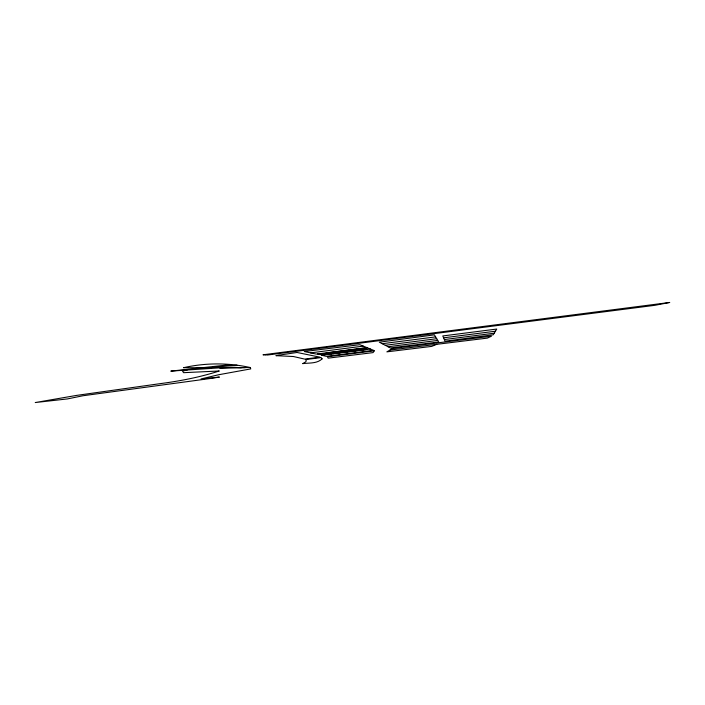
<?xml version="1.0" encoding="UTF-8"?>
<svg xmlns="http://www.w3.org/2000/svg" width="705" height="705" viewBox="0 0 705 705"><rect width="100%" height="100%" fill="white"/><g stroke="black" fill="none" stroke-linecap="round" stroke-linejoin="round"><path stroke-width="1.06" d="M494.205 333.209L496.761 329.05L442.775 335.95L445.093 341.211L493.218 334.787L494.205 333.209L444.37 339.563M390.032 350.05L391.24 348.825L398.554 347.732L491.447 336.197L487.34 338.118L390.032 350.05L386.86 351.857L431.68 346.402L436.748 344.322M241.313 367.746L233.84 367.287L220.374 367.807L187.213 370.002L182.542 371.121L183.573 372.681L219.264 370.989C200.291 377.131 180.489 380.973 160.714 383.573L76.651 395.39L35.25 402.546L67.416 398.924L83.005 395.743L212.179 378.259L219.405 377.069L201.031 378.946L218.541 374.769L250.786 368.891L250.116 367.508C228.42 362.661 205.234 362.758 183.591 367.693L208.786 367.825L236.977 365.137M187.213 370.002L170.813 371.121L230.879 364.608M363.278 346.129L359.77 344.692L304.296 351.531L310.597 352.861L363.278 346.129L373.579 350.314L326.256 356.342L321.683 355.232L370.381 349.019M382.251 343.705L435.602 336.884L438.686 342.031L390.376 347.935L379.316 342.172L434.395 334.857L435.602 336.884M366.961 347.627L316.325 354.095L310.597 352.861M385.3 345.283L436.703 338.717M443.604 337.827L495.421 331.209M365.26 348.402L318.933 354.262L336.708 352.412L335.624 352.139M336.408 352.341L353.055 350.218M329.164 353.681L339.96 352.667M366.582 348.904L356.66 350.173L357.453 350.429M388.111 346.754L437.735 340.418M227.926 365.058L231.637 364.67M250.116 367.508L219.652 367.86L245.243 367.64M317.453 353.945L322.767 355.091L321.586 354.835L366.239 349.548M324.494 353.558L325.666 353.822M327.05 354.139L328.177 354.404M330.055 352.844L331.183 353.126M332.513 353.443L333.597 353.707M337.977 352.747L339.017 353.02M336.382 351.716L337.343 351.971M343.458 352.051L344.454 352.324M348.94 351.346L349.892 351.636M352.377 349.997L364.423 348.878L363.568 348.57M354.421 350.649L355.329 350.94M354.368 349.416L355.197 349.689M357.973 349.283L358.863 349.592M359.92 349.944L360.784 350.244M374.267 350.817L373.06 352.615L328.125 358.149L327.437 356.783L374.267 350.817M322.097 358.863C316.994 363.833 309.107 362.74 302.665 363.639L305.283 362.114A1235.142 33.223 -5.9 0 0 305.899 359.991L305.459 359.585L321.154 357.585L322.097 358.863M265.494 354.818L267.38 355.029L654.786 305.327L669.75 302.454L263 354.8L265.494 354.818M279.048 355.144L275.902 355.673L293.447 356.519L304.648 359.092L319.903 357.153L297.025 352.474L279.048 355.144M364.503 348.12L326.3 353.002L330.16 353.91L367.305 349.178L364.503 348.12"/></g></svg>
